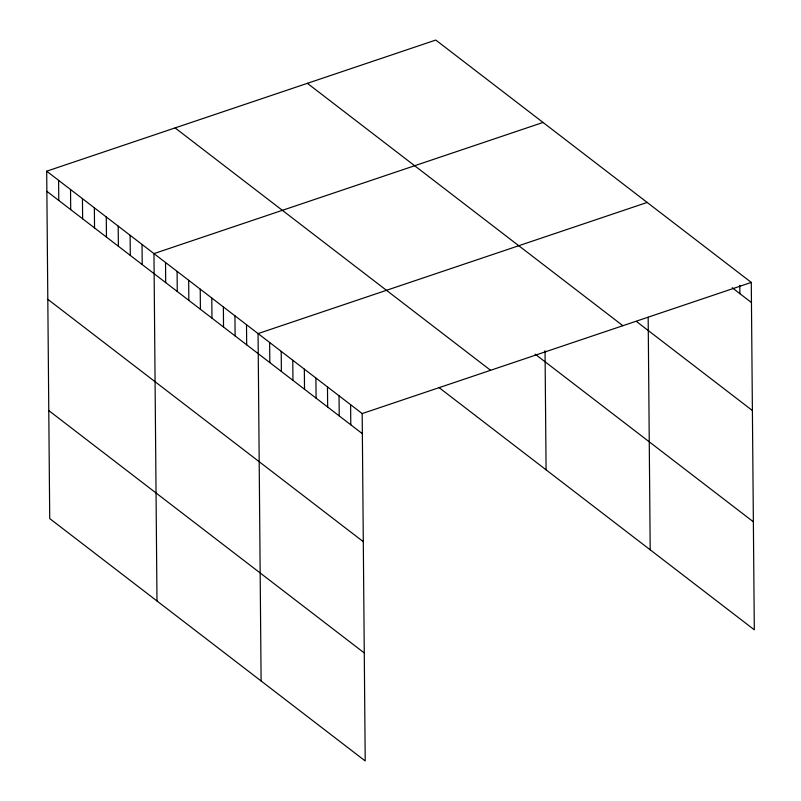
<?xml version="1.0" encoding="UTF-8"?>
<svg xmlns="http://www.w3.org/2000/svg" width="801" height="801" viewBox="0 0 801 801"><rect width="100%" height="100%" fill="white"/><g stroke="black" fill="none" stroke-linecap="round" stroke-linejoin="round"><path stroke-width="1.2" d="M46.688 171.194L362.182 413.576L365.216 760.95L49.722 518.577L46.688 171.194L435.784 40.05L751.278 282.423L754.312 629.806L438.818 387.424M543.048 122.453L153.962 253.607L156.986 600.98M647.168 202.443L258.072 333.586L261.106 680.97M362.182 413.576L751.278 282.423M732.174 287.729L751.458 302.548M636.715 321.672L752.399 410.543M307.384 83.324L622.878 325.707M535.058 354.092L753.371 521.811M175.089 127.92L490.582 370.292M46.869 191.319L362.362 433.691M47.81 299.314L363.304 541.686M48.781 410.583L364.275 652.955M739.814 285.376L739.884 293.657M648.169 317.356L650.202 549.816M545.04 350.718L546.082 469.837M350.618 404.685L350.788 424.81M339.043 395.794L339.224 415.919M327.479 386.913L327.659 407.028M315.914 378.022L316.085 398.147M304.34 369.141L304.52 389.256M292.776 360.25L292.946 380.375M281.211 351.359L281.381 371.484M269.637 342.478L269.817 362.593M246.498 324.705L246.678 344.82M234.933 315.814L235.114 335.939M223.369 306.923L223.539 327.048M211.794 298.042L211.975 318.157M200.23 289.151L200.41 309.276M188.666 280.27L188.836 300.385M177.091 271.379L177.271 291.504M165.527 262.488L165.697 282.613M142.037 244.445L142.218 264.57M130.122 235.294L130.293 255.409M118.198 226.132L118.378 246.257M106.283 216.981L106.463 237.096M94.368 207.819L94.538 227.945M82.443 198.668L82.623 218.783M70.528 189.507L70.698 209.632M58.603 180.355L58.783 200.47"/></g></svg>
